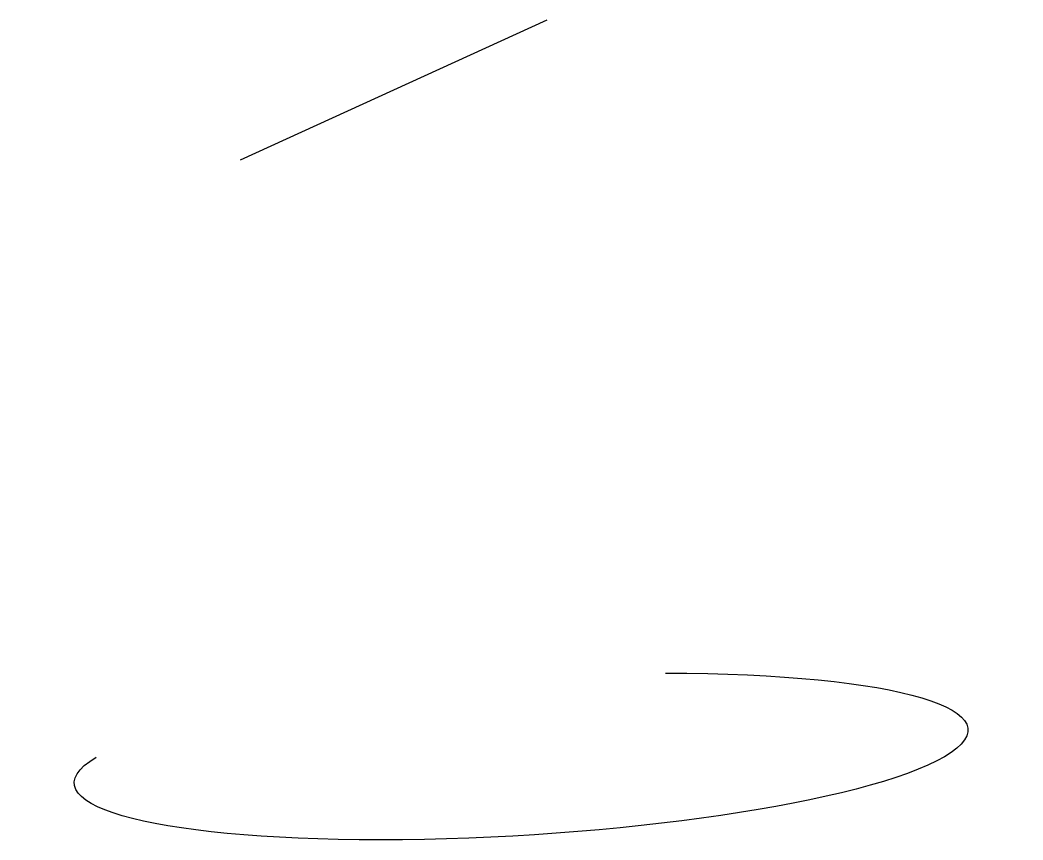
# Model space of a CAD drawing. Header units: metres. Extents: x -336 to 289, y -329 to 182.
import ezdxf

# ---------------------------------------------------------------- set-up
doc = ezdxf.new("R2010")
doc.units = ezdxf.units.M

msp = doc.modelspace()

# ---------------------------------------------------------------- linework, layer by layer
at = {"extrusion": (-0.13431, -0.550248, -0.630798)}
msp.add_lwpolyline([(-50.43, -235.05), (-215.29, -60.18)], dxfattribs=at)
at = {"extrusion": (-0.791934, -0.705525, -0.223336)}
msp.add_ellipse((-23.55, -276.58, -281.8), major_axis=(-276.85, -21.33, 138.15), ratio=0.238292, start_param=2.001487, end_param=6.69974, dxfattribs=at)

doc.saveas('drawing.dxf')
